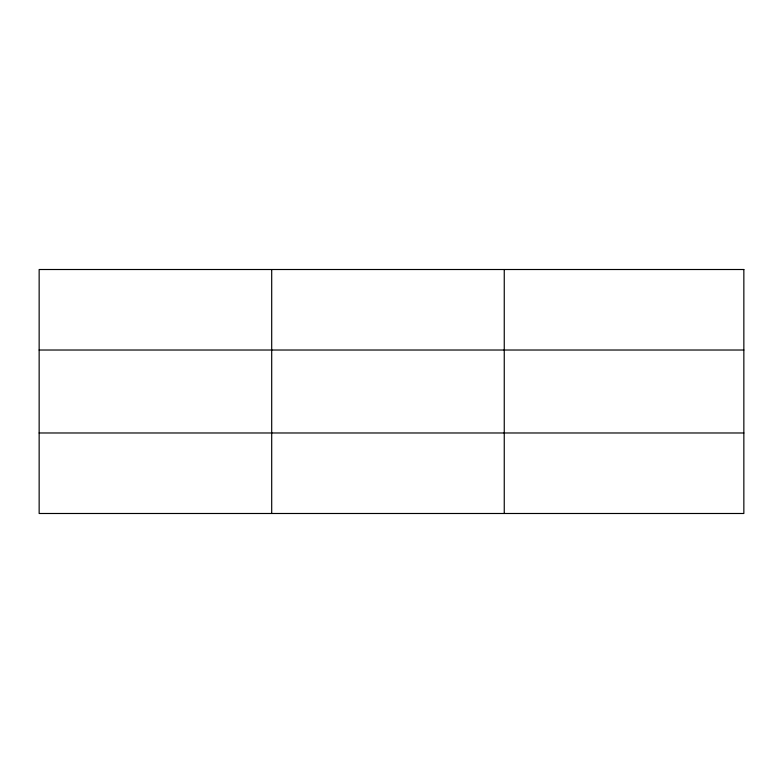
<?xml version="1.0" encoding="UTF-8"?>
<svg xmlns="http://www.w3.org/2000/svg" width="783" height="783" viewBox="0 0 783 783"><rect width="100%" height="100%" fill="white"/><g stroke="black" fill="none" stroke-linecap="round" stroke-linejoin="round"><path stroke-width="1.17" d="M271.701 269.509L271.701 513.491M504.252 269.509L504.252 513.491M39.15 350.021L743.85 350.021M39.15 432.979L743.85 432.979M743.85 269.509L743.85 513.491L39.15 513.491L39.15 269.509L743.85 269.509"/></g></svg>
